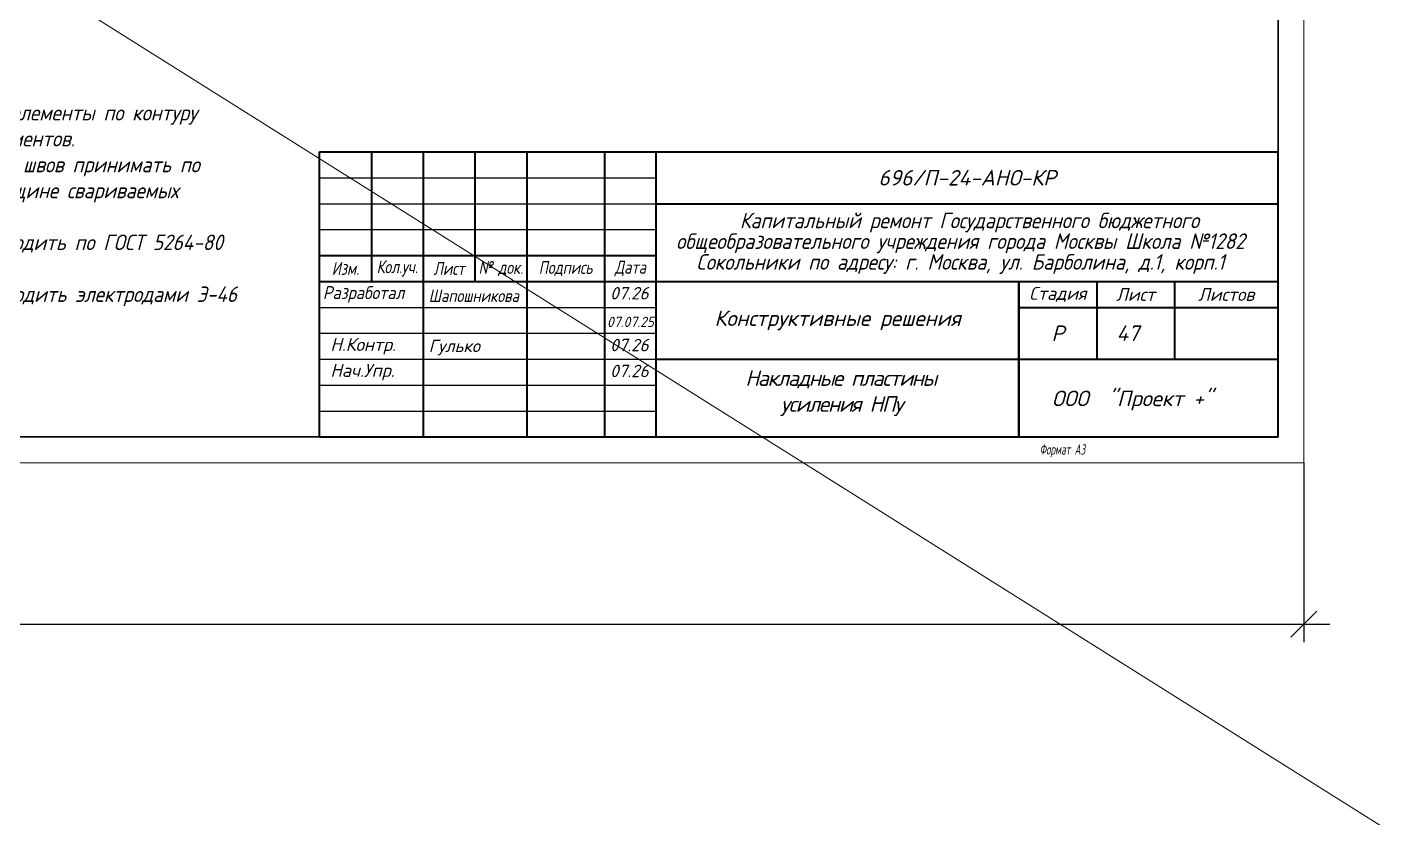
# Model space of a CAD drawing. Header units: millimetres. Extents: x 749182 to 2267578, y 70462 to 311449.
# Drawn here: x 2227966 to 2233233, y 154222 to 157272 of the extents above; entities that cross this region are included whole.
import ezdxf

# ---------------------------------------------------------------- set-up
doc = ezdxf.new("R2010")
doc.units = ezdxf.units.MM
doc.layers.get('Defpoints').update_dxf_attribs({"color": 255})
for name, color, linetype, lineweight in [('Shtamp', 7, 'Continuous', 35), ('Размеры КР', 164, 'Continuous', 9), ('штамп', 7, 'Continuous', 25)]:
    doc.layers.add(name, color=color, linetype=linetype, lineweight=lineweight)
doc.layers.add('VPORTS', color=7, linetype='Continuous')
doc.layers.add('Текст', color=7, linetype='Continuous')
doc.styles.add('GOST', font='', dxfattribs={"width": 0.8, "oblique": 10})
doc.styles.add('GOST 2.304_new', font='isocpeur.ttf', dxfattribs={"width": 0.9, "oblique": 15})
doc.styles.add('БДА100', font='romand.shx', dxfattribs={"width": 0.7})
doc.styles.add('М2', font='isocpeui.ttf')
doc.styles.get('GOST').set_extended_font_data('GOST type A')
doc.dimstyles.new('БДА1', dxfattribs={"dimtxt": 2, "dimasz": 1, "dimexe": 0.7, "dimexo": 0, "dimgap": 0.8, "dimtad": 1, "dimdec": 0, "dimrnd": 1, "dimzin": 0, "dimdsep": 46, "dimtxsty": 'БДА100', "dimblk": 'OBLIQUE', "dimcen": 2, "dimdle": 1, "dimadec": 0, "dimazin": 0, "dimtfac": 1, "dimtdec": 0, "dimtmove": 1, "dimatfit": 3, "dimldrblk": 'NONE', "dimfxl": 0, "dimtolj": 1, "dimtzin": 0, "dimlwd": -1, "dimlwe": -1, "dimarcsym": 0})

# ---------------------------------------------------------------- blocks, each defined once
blk = doc.blocks.new('_Oblique')
at = {"color": 0, "linetype": 'ByBlock', "lineweight": -2}
blk.add_line((-0.5, -0.5), (0.5, 0.5), dxfattribs=at)
blk = doc.blocks.new('*D774')
at = {"layer": 'Defpoints', "color": 0, "transparency": 16777216}
for p, q in [((0, 0), (0, -34.62)), ((420, 0), (420, -34.62)), ((-5, -31.12), (425, -31.12))]:
    blk.add_line(p, q, dxfattribs=at)
for p in [(0, 0), (420, 0), (420, -31.12)]:
    blk.add_point(p, dxfattribs=at)
at = {"layer": 'Defpoints', "color": 0, "transparency": 16777216, "xscale": 5, "yscale": 5, "zscale": 5, "rotation": 180}
blk.add_blockref('_Oblique', (0, -31.12), dxfattribs=at)
at = {"layer": 'Defpoints', "color": 0, "transparency": 16777216, "xscale": 5, "yscale": 5, "zscale": 5}
blk.add_blockref('_Oblique', (420, -31.12), dxfattribs=at)
at = {"layer": 'Defpoints', "color": 0, "lineweight": 0, "transparency": 16777216, "insert": (105, -22.12), "char_height": 10, "attachment_point": 5, "style": 'БДА100'}
blk.add_mtext('\\A1;420', dxfattribs=at)
blk = doc.blocks.new('_None')
blk = doc.blocks.new('A$C88dd6df2')
at = {"layer": 'Shtamp', "linetype": 'Continuous', "lineweight": 40}
for p, q in [((-185, 55), (0, 55)), ((-185, 0), (-185, 55)), ((-175, 55), (-175, 30)), ((-165, 55), (-165, 0)), ((-155, 55), (-155, 30)), ((-145, 55), (-145, 0)), ((-130, 55), (-130, 0)), ((-120, 0), (-120, 54.99)), ((0, 0), (0, 55)), ((-120, 45), (0, 45)), ((-185, 35), (-120, 35)), ((-185, 30), (0, 30)), ((-50, 0), (-50, 30)), ((-50, 30), (-50, 0)), ((-35, 30), (-35, 15)), ((-20, 30), (-20, 15)), ((-50, 25), (0, 25)), ((-120, 15), (0, 15)), ((-185, 0), (0, 0))]:
    blk.add_line(p, q, dxfattribs=at)
at = {"layer": 'Shtamp', "linetype": 'Continuous', "lineweight": 25}
for p, q in [((-185, 50), (-120, 50)), ((-185, 45), (-120, 45)), ((-185, 40), (-120, 40)), ((-185, 25), (-120, 25)), ((-185, 20), (-120, 20)), ((-185, 15), (-120, 15)), ((-185, 10), (-120, 10)), ((-185, 5), (-120, 5))]:
    blk.add_line(p, q, dxfattribs=at)
at = {"layer": 'штамп', "lineweight": 30}
blk.add_lwpolyline([(-185, 0), (0, 0), (0, 55), (-185, 55)], close=True, dxfattribs=at)
at = {"layer": 'Shtamp', "ltscale": 33.333333, "char_height": 3, "attachment_point": 5, "style": 'М2'}
for s, insert, width, line_spacing_factor in [('{\\W1;696/П-24-АНО-КР}', (-60, 50), 120, 0.76), ('{\\fISOCPEUR|b0|i0|c204|p34;\\Q15;\\W0.9;  Капитальный ремонт Государственного бюджетного общеобразовательного учреждения города Москвы Школа №1282 Сокольники по адресу: г. Москва, ул. Барболина, д.1, корп.1}', (-61.29, 37.36), 120, 0.8), ('{\\W1;Конструктивные решения}', (-85, 22.5), 109.3351, 0.76), ('{\\W1;Р}', (-42.5, 20), 109.3351, 0.76), ('{\\W1;ООО  "Проект +"}', (-28.13, 7.03), 109.3351, 0.76)]:
    blk.add_mtext(s, dxfattribs=dict(at, insert=insert, width=width, line_spacing_factor=line_spacing_factor))
at = {"layer": 'Shtamp', "color": 18, "ltscale": 100, "true_color": 0x000000, "style": 'М2'}
for s, insert, char_height, width, attachment_point in [('{\\W0.8;\\C256;Изм.}', (-180, 32.5), 2.5, 10, 5), ('{\\W0.8;\\C256;Кол\\T0.9;.\\T1;уч.}', (-170, 32.5), 2.5, 10, 5), ('{\\W0.8;\\C256;Лист}', (-160, 32.5), 2.5, 10, 5), ('{\\W0.8;\\C256;№\\T0.75; \\T1;док.}', (-150, 32.5), 2.5, 10, 5), ('{\\W0.8;\\C256;Подпись}', (-137.5, 32.5), 2.5, 15, 5), ('{\\W0.8;\\C256;Дата}', (-125, 32.5), 2.5, 10, 5), ('\\pi0.5,t0;{\\W0.9;\\C256; Разработал}', (-186.29, 27.5), 2.5, 20, 4), ('{\\W0.85;\\C256;Шапошникова}', (-163.93, 27.24), 2.4, 25.0954, 4), ('{\\W1;\\C256;07.26}', (-128.9, 27.73), 2.4, 20, 4), ('{\\W1;\\C256;Стадия}', (-42.5, 27.5), 2.5, 15, 5), ('{\\W1;\\C256;Лист}', (-27.5, 27.5), 2.5, 15, 5), ('{\\W1;\\C256;Листов}', (-10, 27.5), 2.5, 20, 5), ('\\pi0.5,t0;{\\W1;\\C256; Н.Контр.}', (-185, 17.5), 2.5, 20, 4), ('{\\W1;\\C256;Гулько}', (-163.93, 17.24), 2.4, 25.0954, 4), ('{\\W1;\\C256;07.26}', (-128.9, 17.73), 2.4, 20, 4), ('\\pi0.5,t0;{\\W1;\\C256; Нач.Упр.}', (-185, 12.5), 2.5, 20, 4), ('{\\W1;\\C256;07.26}', (-128.9, 12.73), 2.4, 20, 4)]:
    blk.add_mtext(s, dxfattribs=dict(at, insert=insert, char_height=char_height, width=width, attachment_point=attachment_point))
blk = doc.blocks.new('*U773')
at = {"color": 44, "lineweight": 20, "ltscale": 10}
for p, q in [((420, 0), (420, 297)), ((0, 0), (420, 0))]:
    blk.add_line(p, q, dxfattribs=at)
at = {"color": 137, "lineweight": 35, "ltscale": 10}
for p, q in [((415, 5), (415, 292)), ((8.04, 5), (415, 5))]:
    blk.add_line(p, q, dxfattribs=at)
at = {"color": 44, "lineweight": 13, "style": 'GOST', "oblique": 10, "width": 0.8}
for tag in ['ФОРМАТВЕРТ', 'ФОРМАТГОРИЗ']:
    blk.add_attdef(tag, (368.98, 1.6), '', height=2, dxfattribs=at)
at = {"layer": 'Defpoints', "color": 251, "lineweight": 0}
dim = blk.add_linear_dim(base=(420, -31.12), p1=(0, 0), p2=(420, 0), dimstyle='БДА1', override={"dimscale": 5}, dxfattribs=at)
dim.commit()
dim.dimension.update_dxf_attribs({"geometry": '*D774', "text_midpoint": (105, -31.12), "dimtype": 128})

msp = doc.modelspace()

# ---------------------------------------------------------------- linework, layer by layer
at = {"layer": 'Размеры КР', "lineweight": 20}
msp.add_line((2146309.9318, 208786.5205), (2267577.9913, 132583.1452), dxfattribs=at)

# ---------------------------------------------------------------- block references
at = {"xscale": 20, "yscale": 20, "zscale": 20}
msp.add_blockref('*U773', (2224494.2837, 155591.344), dxfattribs=at).add_auto_attribs({'ФОРМАТГОРИЗ': 'Формат А3'})
at = {"layer": 'VPORTS', "ltscale": 100, "xscale": 20, "yscale": 20, "zscale": 20}
msp.add_blockref('A$C88dd6df2', (2232794.2837, 155691.344), dxfattribs=at)

# ---------------------------------------------------------------- texts
at = {"color": 0, "lineweight": -3, "ltscale": 0.071429, "attachment_point": 1, "style": 'М2'}
for s, insert, char_height, width in [('\\pi4.66085;{\\W0.95;07.07.25}', (2230199.3178, 156155.151), 40, 194.341398), ('\\pi51.30706;47', (2232119.237, 156121.5732), 60, 194.341398), ('\\pi155.66598;{\\T0.9;Накладные пластины \\P\\pi292.00689;усиления НПу}', (2230582.3072, 155948.3804), 60, 1057.195604)]:
    msp.add_mtext(s, dxfattribs=dict(at, insert=insert, char_height=char_height, width=width))
at = {"layer": 'Текст', "ltscale": 20, "insert": (2227339.5502, 157072.3378), "char_height": 60, "attachment_point": 1, "style": 'GOST 2.304_new'}
msp.add_mtext_dynamic_manual_height_columns('{\\LПримечание:\\P}1. Обварить все элементы по контуру сопрягаемых элементов.\\P2. Катет сварных швов принимать по наименьшей толщине свариваемых элементов.\\P3. Сварку производить по ГОСТ 5264-80 (ручная дуговая).\\P4. Сварку производить электродами Э-46 по ГОСТ 9467-75.', width=1512.035636, gutter_width=125, heights=[0], dxfattribs=at)

doc.saveas('drawing.dxf')
